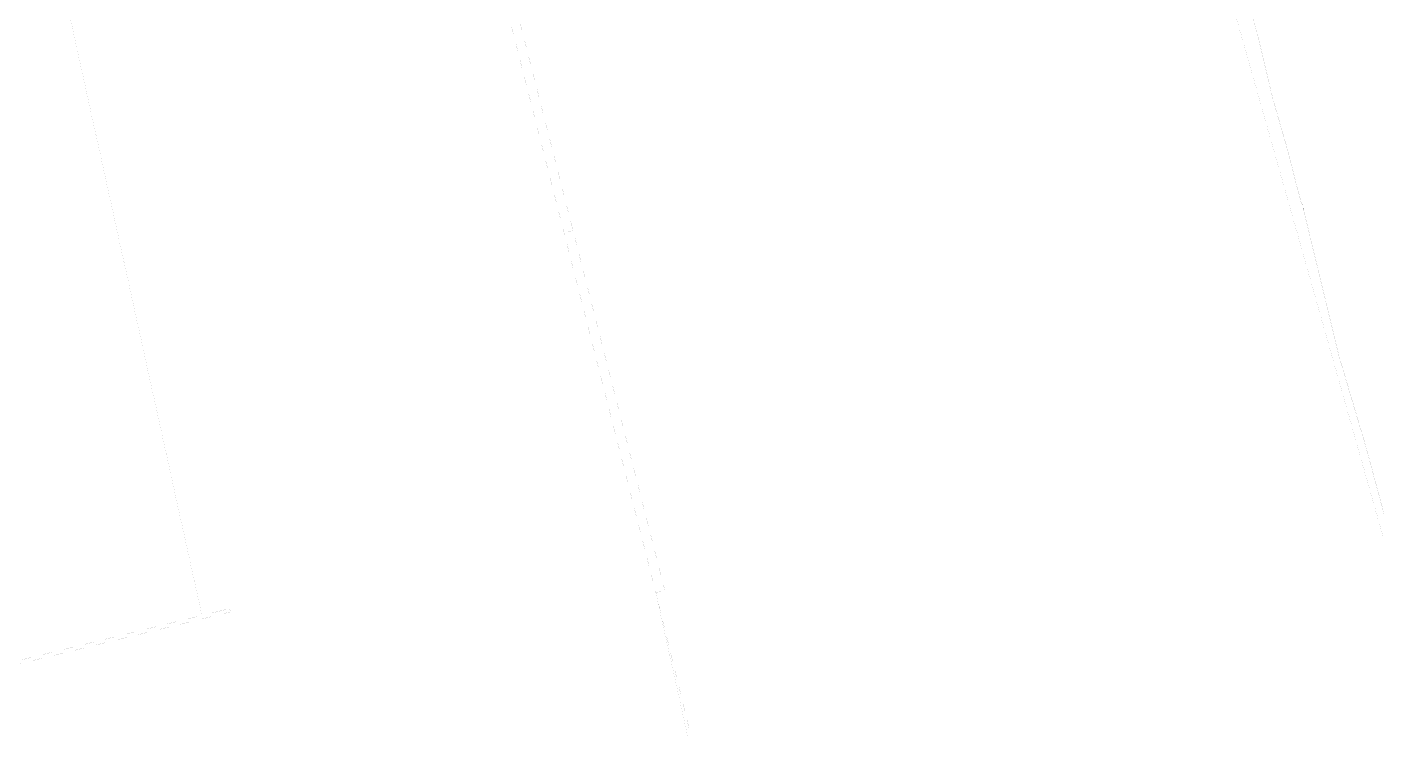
# Model space of a CAD drawing. Header units: millimetres. Extents: x 1265826 to 1360210, y 383897 to 506623.
# Drawn here: x 1349640 to 1352656, y 398486 to 400058 of the extents above; entities that cross this region are included whole.
import ezdxf

# ---------------------------------------------------------------- set-up
doc = ezdxf.new("R2010")
doc.units = ezdxf.units.MM
doc.layers.add('14', color=7, linetype='Continuous')

msp = doc.modelspace()

# ---------------------------------------------------------------- linework, layer by layer
at = {"layer": '14', "color": 7, "const_width": 0.08, "flags": 128}
for points in [[(1352951.4, 397920.5), (1352272.4, 400324.3), (1352094, 400387.2), (1351602.6, 400627), (1351617.4, 400601.6), (1351621.9, 400584.5), (1351184.9, 400470.9), (1350691.2, 400342.6)], [(1351136.5, 398379.6), (1351045.1, 398792.8), (1350840.1, 399597.3), (1350708.3, 400114.7), (1350648.3, 400350.2), (1350637.9, 400366.4), (1350613.4, 400432.3), (1350605.2, 400429.5), (1350599.6, 400428.6), (1349706.2, 400216.4), (1350031, 398741.9), (1350092.8, 398757.2), (1350094.7, 398749.7), (1349340.7, 398564), (1349338.9, 398571.5), (1349323.8, 398573.2), (1349323.9, 398563.9), (1349323.9, 398563.3), (1349324.1, 398543.4), (1349324.2, 398543.4), (1349334.2, 398448.7)], [(1350691.2, 400342.6), (1350728.1, 400120.4), (1350860.1, 399602.4), (1351065.1, 398797.9), (1351045.1, 398792.8), (1351221.8, 398070.9)], [(1349338.9, 398571.5), (1350031, 398741.9), (1349706.2, 400216.4), (1349458.7, 400157.6)], [(1350840.1, 399597.3), (1350860.1, 399602.4), (1350728.1, 400120.4), (1350708.3, 400114.7), (1350840.1, 399597.3)]]:
    msp.add_lwpolyline(points, dxfattribs=at)
at = {"layer": '14', "color": 12, "const_width": 0.17, "flags": 128}
msp.add_lwpolyline([(1352719.9, 398790.6), (1352631.3, 399119.3), (1352571.2, 399321.9), (1352492, 399649.3), (1352491.6, 399657.4), (1352487.4, 399662.9), (1352475.1, 399709), (1352455.6, 399785.7), (1352424, 399894.9), (1352389.1, 400041.7), (1352338.1, 400228.6)], dxfattribs=at)

doc.saveas('drawing.dxf')
